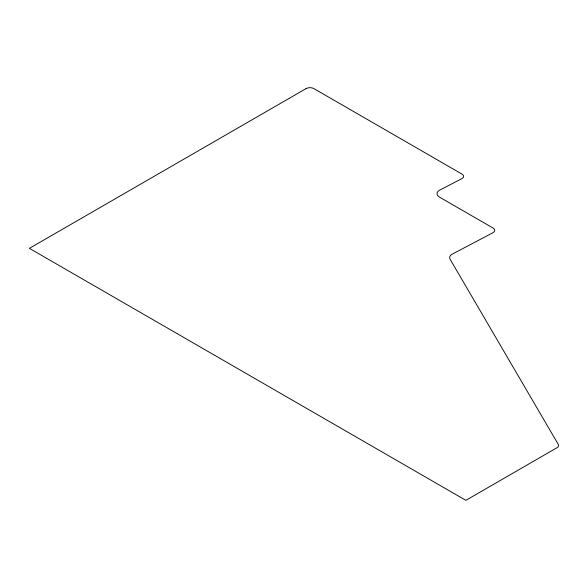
<?xml version="1.0" encoding="UTF-8"?>
<svg xmlns="http://www.w3.org/2000/svg" width="588" height="588" viewBox="0 0 588 588"><rect width="100%" height="100%" fill="white"/><g stroke="black" fill="none" stroke-linecap="round" stroke-linejoin="round"><path stroke-width="0.88" d="M306.091 88.597L29.4 248.342L465.872 500.337L556.99 447.725A5.513 3.183 0 0 0 558.313 444.462L450.055 259.168A8.269 4.77 0 0 1 452.319 254.119L492.965 232.694A5.513 3.183 0 0 0 493.148 228.093L439.398 197.061A8.269 4.77 0 0 1 439.721 190.137L461.756 178.708A5.513 3.183 0 0 0 461.97 174.092L313.882 88.597A5.513 3.183 0 0 0 306.091 88.597"/></g></svg>
